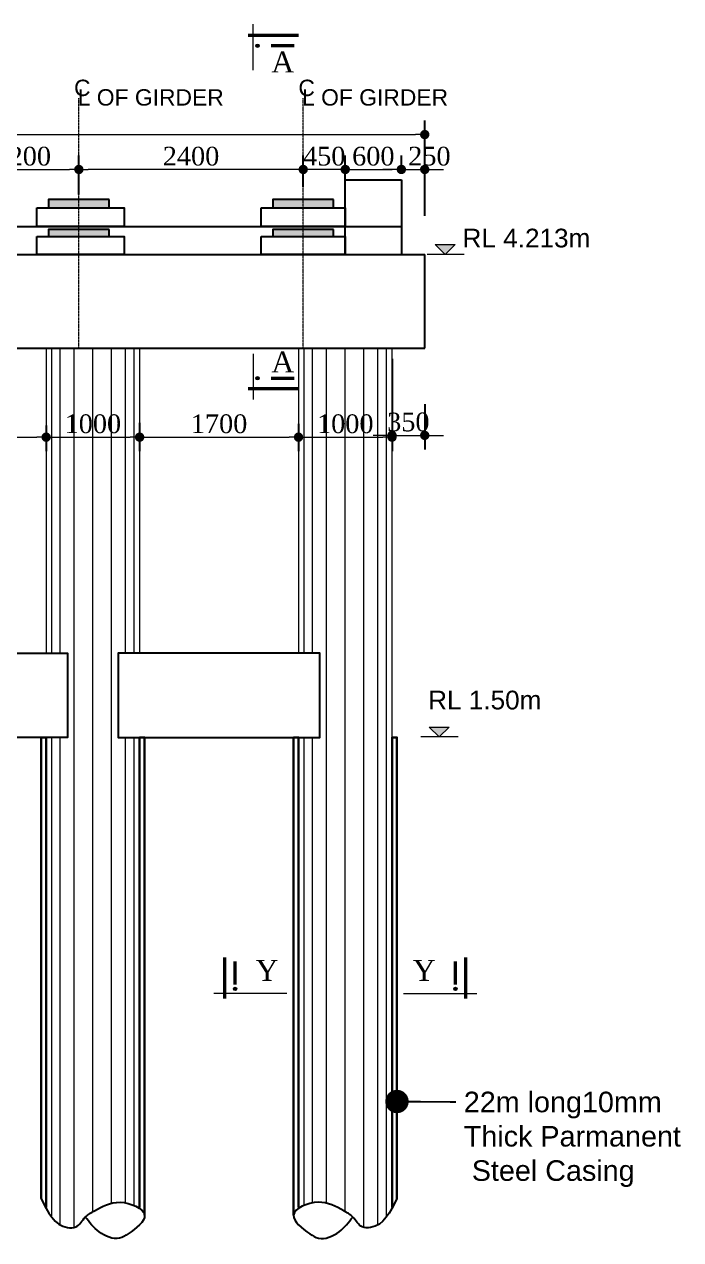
# Model space of a CAD drawing. Header units: millimetres. Extents: x -452357 to 35267, y 81803 to 461763.
# Drawn here: x -271245 to -264223, y 419007 to 432001 of the extents above; entities that cross this region are included whole.
import ezdxf

# ---------------------------------------------------------------- set-up
doc = ezdxf.new("R2010")
doc.units = ezdxf.units.MM
doc.header["$PDMODE"] = 2
doc.linetypes.add('CENTER', pattern=[2, 1.25, -0.25, 0.25, -0.25])
doc.layers.get('Defpoints').update_dxf_attribs({"lineweight": 13})
for name, color, linetype, lineweight in [('Center Line', 34, 'Continuous', 15), ('dim', 96, 'Continuous', 25), ('Dimision', 96, 'Continuous', 18), ('hatch', 65, 'Continuous', 15), ('Pile', 11, 'Continuous', 15), ('Steel Casing', 70, 'Continuous', 30), ('Text', 7, 'Continuous', 15)]:
    doc.layers.add(name, color=color, linetype=linetype, lineweight=lineweight)
doc.layers.add('Pire Line', color=11, linetype='Continuous')
doc.styles.add('ROMANS', font='arial.ttf', dxfattribs={"height": 200})
doc.styles.get("Standard").update_dxf_attribs({"font": 'times.ttf'})
doc.dimstyles.new('ISO-25', dxfattribs={"dimtxt": 175, "dimasz": 100, "dimexe": 65, "dimexo": 115.625, "dimgap": 40, "dimtad": 1, "dimtoh": 1, "dimdec": 0, "dimtxsty": 'Standard', "dimblk": 'DOT', "dimcen": 300, "dimclrd": 256, "dimclre": 256, "dimclrt": 256, "dimadec": 0, "dimazin": 0, "dimtfac": 1, "dimtdec": 0, "dimtix": 1, "dimtmove": 0, "dimatfit": 3, "dimldrblk": 'DOT', "dimfxl": 75, "dimlwd": -1, "dimarcsym": 0})

# ---------------------------------------------------------------- blocks, each defined once
blk = doc.blocks.new('_Dot')
at = {"color": 0, "linetype": 'ByBlock', "lineweight": -2}
blk.add_line((-0.5, 0), (-1, 0), dxfattribs=at)
at = {"color": 0, "linetype": 'ByBlock', "const_width": 0.5}
blk.add_lwpolyline([(-0.25, 0, 1), (0.25, 0, 1)], format="xyb", close=True, dxfattribs=at)
blk = doc.blocks.new('*D702')
at = {"layer": 'Defpoints', "color": 0, "ltscale": 3, "transparency": 16777216}
for p in [(-270661, 430449), (-271861, 430114), (-270661, 430065)]:
    blk.add_point(p, dxfattribs=at)
at = {"layer": 'Dimision', "color": 1, "lineweight": -2, "ltscale": 3, "transparency": 16777216}
for p, q in [((-271861, 430230), (-271861, 430599)), ((-270661, 430181), (-270661, 430599))]:
    blk.add_line(p, q, dxfattribs=at)
at = {"layer": 'Dimision', "ltscale": 3, "transparency": 16777216}
blk.add_line((-271761, 430449), (-270761, 430449), dxfattribs=at)
at = {"layer": 'Dimision', "ltscale": 3, "transparency": 16777216, "xscale": 100, "yscale": 100, "zscale": 100, "rotation": 180}
blk.add_blockref('_Dot', (-271861, 430449), dxfattribs=at)
at = {"layer": 'Dimision', "ltscale": 3, "transparency": 16777216, "xscale": 100, "yscale": 100, "zscale": 100}
blk.add_blockref('_Dot', (-270661, 430449), dxfattribs=at)
at = {"layer": 'Dimision', "ltscale": 3, "transparency": 16777216, "insert": (-271261, 430590), "char_height": 200, "attachment_point": 5}
blk.add_mtext('1200', dxfattribs=at)
blk = doc.blocks.new('*D703')
at = {"layer": 'Defpoints', "color": 0, "ltscale": 3, "transparency": 16777216}
for p in [(-270661, 430449), (-268261, 430151), (-270661, 430065)]:
    blk.add_point(p, dxfattribs=at)
at = {"layer": 'Dimision', "color": 1, "lineweight": -2, "ltscale": 3, "transparency": 16777216}
for p, q in [((-270661, 430181), (-270661, 430599)), ((-268261, 430267), (-268261, 430599))]:
    blk.add_line(p, q, dxfattribs=at)
at = {"layer": 'Dimision', "ltscale": 3, "transparency": 16777216}
blk.add_line((-268361, 430449), (-270561, 430449), dxfattribs=at)
at = {"layer": 'Dimision', "ltscale": 3, "transparency": 16777216, "xscale": 100, "yscale": 100, "zscale": 100, "rotation": 180}
blk.add_blockref('_Dot', (-270661, 430449), dxfattribs=at)
at = {"layer": 'Dimision', "ltscale": 3, "transparency": 16777216, "xscale": 100, "yscale": 100, "zscale": 100}
blk.add_blockref('_Dot', (-268261, 430449), dxfattribs=at)
at = {"layer": 'Dimision', "ltscale": 3, "transparency": 16777216, "insert": (-269461, 430590), "char_height": 200, "attachment_point": 5}
blk.add_mtext('2400', dxfattribs=at)
blk = doc.blocks.new('*D704')
at = {"layer": 'Defpoints', "color": 0, "ltscale": 3, "transparency": 16777216}
for p in [(-266961, 430822), (-276761, 429855), (-266961, 429925)]:
    blk.add_point(p, dxfattribs=at)
at = {"layer": 'Dimision', "color": 1, "lineweight": -2, "ltscale": 3, "transparency": 16777216}
for p, q in [((-276761, 429971), (-276761, 430972)), ((-266961, 430041), (-266961, 430972))]:
    blk.add_line(p, q, dxfattribs=at)
at = {"layer": 'Dimision', "ltscale": 3, "transparency": 16777216}
blk.add_line((-276661, 430822), (-267061, 430822), dxfattribs=at)
at = {"layer": 'Dimision', "ltscale": 3, "transparency": 16777216, "xscale": 100, "yscale": 100, "zscale": 100, "rotation": 180}
blk.add_blockref('_Dot', (-276761, 430822), dxfattribs=at)
at = {"layer": 'Dimision', "ltscale": 3, "transparency": 16777216, "xscale": 100, "yscale": 100, "zscale": 100}
blk.add_blockref('_Dot', (-266961, 430822), dxfattribs=at)
at = {"layer": 'Dimision', "ltscale": 3, "transparency": 16777216, "insert": (-271761, 430964), "char_height": 200, "attachment_point": 5}
blk.add_mtext('9800', dxfattribs=at)
blk = doc.blocks.new('*D697')
at = {"layer": 'Defpoints', "color": 0, "ltscale": 3, "transparency": 16777216}
for p in [(-267311, 428539), (-266961, 428053), (-266961, 427606)]:
    blk.add_point(p, dxfattribs=at)
at = {"layer": 'Dimision', "color": 1, "lineweight": -2, "ltscale": 3, "transparency": 16777216}
for p, q in [((-267311, 428423), (-267311, 427456)), ((-266961, 427938), (-266961, 427456))]:
    blk.add_line(p, q, dxfattribs=at)
at = {"layer": 'Dimision', "ltscale": 3, "transparency": 16777216}
for p, q in [((-267411, 427606), (-267511, 427606)), ((-267311, 427606), (-266961, 427606)), ((-266861, 427606), (-266761, 427606))]:
    blk.add_line(p, q, dxfattribs=at)
at = {"layer": 'Dimision', "ltscale": 3, "transparency": 16777216, "xscale": 100, "yscale": 100, "zscale": 100}
blk.add_blockref('_Dot', (-267311, 427606), dxfattribs=at)
at = {"layer": 'Dimision', "ltscale": 3, "transparency": 16777216, "xscale": 100, "yscale": 100, "zscale": 100, "rotation": 180}
blk.add_blockref('_Dot', (-266961, 427606), dxfattribs=at)
at = {"layer": 'Dimision', "ltscale": 3, "transparency": 16777216, "insert": (-267136, 427748), "char_height": 200, "attachment_point": 5}
blk.add_mtext('350', dxfattribs=at)
blk = doc.blocks.new('*D714')
at = {"layer": 'Defpoints', "color": 0, "ltscale": 3, "transparency": 16777216}
for p in [(-268261, 430449), (-268261, 430147), (-267811, 430081)]:
    blk.add_point(p, dxfattribs=at)
at = {"layer": 'Dimision', "color": 1, "lineweight": -2, "ltscale": 3, "transparency": 16777216}
for p, q in [((-268261, 430262), (-268261, 430599)), ((-267811, 430197), (-267811, 430599))]:
    blk.add_line(p, q, dxfattribs=at)
at = {"layer": 'Dimision', "ltscale": 3, "transparency": 16777216}
for p, q in [((-268361, 430449), (-268461, 430449)), ((-267811, 430449), (-268261, 430449)), ((-267711, 430449), (-267611, 430449))]:
    blk.add_line(p, q, dxfattribs=at)
at = {"layer": 'Dimision', "ltscale": 3, "transparency": 16777216, "xscale": 100, "yscale": 100, "zscale": 100}
blk.add_blockref('_Dot', (-268261, 430449), dxfattribs=at)
at = {"layer": 'Dimision', "ltscale": 3, "transparency": 16777216, "xscale": 100, "yscale": 100, "zscale": 100, "rotation": 180}
blk.add_blockref('_Dot', (-267811, 430449), dxfattribs=at)
at = {"layer": 'Dimision', "ltscale": 3, "transparency": 16777216, "insert": (-268036, 430590), "char_height": 200, "attachment_point": 5}
blk.add_mtext('450', dxfattribs=at)
blk = doc.blocks.new('*D715')
at = {"layer": 'Defpoints', "color": 0, "ltscale": 0.25, "transparency": 16777216}
for p in [(-267211, 430449), (-267211, 430339), (-267811, 430153)]:
    blk.add_point(p, dxfattribs=at)
at = {"layer": 'Dimision', "color": 1, "lineweight": -2, "ltscale": 0.25, "transparency": 16777216}
for p, q in [((-267811, 430268), (-267811, 430599)), ((-267211, 430455), (-267211, 430599))]:
    blk.add_line(p, q, dxfattribs=at)
at = {"layer": 'Dimision', "ltscale": 0.25, "transparency": 16777216}
blk.add_line((-267711, 430449), (-267311, 430449), dxfattribs=at)
at = {"layer": 'Dimision', "ltscale": 0.25, "transparency": 16777216, "xscale": 100, "yscale": 100, "zscale": 100, "rotation": 180}
blk.add_blockref('_Dot', (-267811, 430449), dxfattribs=at)
at = {"layer": 'Dimision', "ltscale": 0.25, "transparency": 16777216, "xscale": 100, "yscale": 100, "zscale": 100}
blk.add_blockref('_Dot', (-267211, 430449), dxfattribs=at)
at = {"layer": 'Dimision', "ltscale": 0.25, "transparency": 16777216, "insert": (-267511, 430590), "char_height": 200, "attachment_point": 5}
blk.add_mtext('600', dxfattribs=at)
blk = doc.blocks.new('*D716')
at = {"layer": 'Defpoints', "color": 0, "ltscale": 0.25, "transparency": 16777216}
for p in [(-266961, 430449), (-267211, 430339), (-266961, 429839)]:
    blk.add_point(p, dxfattribs=at)
at = {"layer": 'Dimision', "color": 1, "lineweight": -2, "ltscale": 0.25, "transparency": 16777216}
for p, q in [((-267211, 430455), (-267211, 430599)), ((-266961, 429955), (-266961, 430599))]:
    blk.add_line(p, q, dxfattribs=at)
at = {"layer": 'Dimision', "ltscale": 0.25, "transparency": 16777216}
for p, q in [((-267311, 430449), (-267411, 430449)), ((-267211, 430449), (-266961, 430449)), ((-266861, 430449), (-266761, 430449))]:
    blk.add_line(p, q, dxfattribs=at)
at = {"layer": 'Dimision', "ltscale": 0.25, "transparency": 16777216, "xscale": 100, "yscale": 100, "zscale": 100}
blk.add_blockref('_Dot', (-267211, 430449), dxfattribs=at)
at = {"layer": 'Dimision', "ltscale": 0.25, "transparency": 16777216, "xscale": 100, "yscale": 100, "zscale": 100, "rotation": 180}
blk.add_blockref('_Dot', (-266961, 430449), dxfattribs=at)
at = {"layer": 'Dimision', "ltscale": 0.25, "transparency": 16777216, "insert": (-266911, 430590), "char_height": 200, "attachment_point": 5}
blk.add_mtext('250', dxfattribs=at)
blk = doc.blocks.new('*D806')
at = {"layer": 'Defpoints', "color": 0, "ltscale": 0.25, "transparency": 16777216}
for p in [(-272711, 427848), (-271011, 427827), (-271011, 427587)]:
    blk.add_point(p, dxfattribs=at)
at = {"layer": 'Dimision', "color": 1, "lineweight": -2, "ltscale": 0.25, "transparency": 16777216}
for p, q in [((-272711, 427732), (-272711, 427437)), ((-271011, 427712), (-271011, 427437))]:
    blk.add_line(p, q, dxfattribs=at)
at = {"layer": 'Dimision', "ltscale": 0.25, "transparency": 16777216}
blk.add_line((-272611, 427587), (-271111, 427587), dxfattribs=at)
at = {"layer": 'Dimision', "ltscale": 0.25, "transparency": 16777216, "xscale": 100, "yscale": 100, "zscale": 100, "rotation": 180}
blk.add_blockref('_Dot', (-272711, 427587), dxfattribs=at)
at = {"layer": 'Dimision', "ltscale": 0.25, "transparency": 16777216, "xscale": 100, "yscale": 100, "zscale": 100}
blk.add_blockref('_Dot', (-271011, 427587), dxfattribs=at)
at = {"layer": 'Dimision', "ltscale": 0.25, "transparency": 16777216, "insert": (-271861, 427729), "char_height": 200, "attachment_point": 5}
blk.add_mtext('1700', dxfattribs=at)
blk = doc.blocks.new('*D807')
at = {"layer": 'Defpoints', "color": 0, "ltscale": 0.25, "transparency": 16777216}
for p in [(-271011, 427827), (-270011, 427855), (-270011, 427587)]:
    blk.add_point(p, dxfattribs=at)
at = {"layer": 'Dimision', "color": 1, "lineweight": -2, "ltscale": 0.25, "transparency": 16777216}
for p, q in [((-271011, 427712), (-271011, 427437)), ((-270011, 427740), (-270011, 427437))]:
    blk.add_line(p, q, dxfattribs=at)
at = {"layer": 'Dimision', "ltscale": 0.25, "transparency": 16777216}
blk.add_line((-270911, 427587), (-270111, 427587), dxfattribs=at)
at = {"layer": 'Dimision', "ltscale": 0.25, "transparency": 16777216, "xscale": 100, "yscale": 100, "zscale": 100, "rotation": 180}
blk.add_blockref('_Dot', (-271011, 427587), dxfattribs=at)
at = {"layer": 'Dimision', "ltscale": 0.25, "transparency": 16777216, "xscale": 100, "yscale": 100, "zscale": 100}
blk.add_blockref('_Dot', (-270011, 427587), dxfattribs=at)
at = {"layer": 'Dimision', "ltscale": 0.25, "transparency": 16777216, "insert": (-270511, 427729), "char_height": 200, "attachment_point": 5}
blk.add_mtext('1000', dxfattribs=at)
blk = doc.blocks.new('*D808')
at = {"layer": 'Defpoints', "color": 0, "ltscale": 0.25, "transparency": 16777216}
for p in [(-270011, 427855), (-268311, 427844), (-268311, 427587)]:
    blk.add_point(p, dxfattribs=at)
at = {"layer": 'Dimision', "color": 1, "lineweight": -2, "ltscale": 0.25, "transparency": 16777216}
for p, q in [((-270011, 427740), (-270011, 427437)), ((-268311, 427729), (-268311, 427437))]:
    blk.add_line(p, q, dxfattribs=at)
at = {"layer": 'Dimision', "ltscale": 0.25, "transparency": 16777216}
blk.add_line((-269911, 427587), (-268411, 427587), dxfattribs=at)
at = {"layer": 'Dimision', "ltscale": 0.25, "transparency": 16777216, "xscale": 100, "yscale": 100, "zscale": 100, "rotation": 180}
blk.add_blockref('_Dot', (-270011, 427587), dxfattribs=at)
at = {"layer": 'Dimision', "ltscale": 0.25, "transparency": 16777216, "xscale": 100, "yscale": 100, "zscale": 100}
blk.add_blockref('_Dot', (-268311, 427587), dxfattribs=at)
at = {"layer": 'Dimision', "ltscale": 0.25, "transparency": 16777216, "insert": (-269161, 427729), "char_height": 200, "attachment_point": 5}
blk.add_mtext('1700', dxfattribs=at)
blk = doc.blocks.new('*D809')
at = {"layer": 'Defpoints', "color": 0, "ltscale": 0.25, "transparency": 16777216}
for p in [(-268311, 427844), (-267311, 427870), (-267311, 427587)]:
    blk.add_point(p, dxfattribs=at)
at = {"layer": 'Dimision', "color": 1, "lineweight": -2, "ltscale": 0.25, "transparency": 16777216}
for p, q in [((-268311, 427729), (-268311, 427437)), ((-267311, 427755), (-267311, 427437))]:
    blk.add_line(p, q, dxfattribs=at)
at = {"layer": 'Dimision', "ltscale": 0.25, "transparency": 16777216}
blk.add_line((-268211, 427587), (-267411, 427587), dxfattribs=at)
at = {"layer": 'Dimision', "ltscale": 0.25, "transparency": 16777216, "xscale": 100, "yscale": 100, "zscale": 100, "rotation": 180}
blk.add_blockref('_Dot', (-268311, 427587), dxfattribs=at)
at = {"layer": 'Dimision', "ltscale": 0.25, "transparency": 16777216, "xscale": 100, "yscale": 100, "zscale": 100}
blk.add_blockref('_Dot', (-267311, 427587), dxfattribs=at)
at = {"layer": 'Dimision', "ltscale": 0.25, "transparency": 16777216, "insert": (-267811, 427729), "char_height": 200, "attachment_point": 5}
blk.add_mtext('1000', dxfattribs=at)

msp = doc.modelspace()

# ---------------------------------------------------------------- hatches: boundary and pattern name
at = {"layer": 'Dimision', "ltscale": 5}
for points in [[(-266848.6, 429645.1), (-266636.5, 429645.1), (-266742.5, 429539)], [(-266913.4, 424487.8), (-266701.3, 424487.8), (-266807.3, 424381.7)]]:
    msp.add_hatch(color=256, dxfattribs=at).paths.add_polyline_path(points)
at = {"layer": 'Pire Line', "ltscale": 3}
h = msp.add_hatch(color=256, dxfattribs=at)
h.paths.add_polyline_path([(-270336.2, 430127), (-270661.2, 430127), (-270661.2, 430037), (-270336.2, 430037)])
h.paths.add_polyline_path([(-270661.2, 430127), (-270986.2, 430127), (-270986.2, 430037), (-270661.2, 430037)])
h = msp.add_hatch(color=256, dxfattribs=at)
h.paths.add_polyline_path([(-267936.2, 430127), (-268261.2, 430127), (-268261.2, 430037), (-267936.2, 430037)])
h.paths.add_polyline_path([(-268261.2, 430127), (-268586.2, 430127), (-268586.2, 430037), (-268261.2, 430037)])
h = msp.add_hatch(color=256, dxfattribs=at)
h.paths.add_polyline_path([(-270336.2, 429808), (-270661.2, 429808), (-270661.2, 429733), (-270336.2, 429733)])
h.paths.add_polyline_path([(-270661.2, 429808), (-270986.2, 429808), (-270986.2, 429733), (-270661.2, 429733)])
h = msp.add_hatch(color=256, dxfattribs=at)
h.paths.add_polyline_path([(-267936.2, 429808), (-268261.2, 429808), (-268261.2, 429733), (-267936.2, 429733)])
h.paths.add_polyline_path([(-268261.2, 429808), (-268586.2, 429808), (-268586.2, 429733), (-268261.2, 429733)])
at = {"layer": 'Text'}
for points in [[(-268732, 431772, 1), (-268767.8, 431772, 1)], [(-268732, 428216.9, -1), (-268767.8, 428216.9, -1)], [(-268989.9, 421705.2, 1), (-268989.9, 421669.3, 1)], [(-266632.6, 421705.2, -1), (-266632.6, 421669.3, -1)]]:
    msp.add_hatch(color=256, dxfattribs=at).paths.add_polyline_path(points)

# ---------------------------------------------------------------- linework, layer by layer
at = {"layer": 'Center Line', "linetype": 'CENTER'}
for p, q in [((-270661.2, 428539), (-270661.2, 431210.9)), ((-268261.2, 428539), (-268261.2, 431210.9))]:
    msp.add_line(p, q, dxfattribs=at)
at = {"layer": 'dim', "ltscale": 30}
for points in [[(-271064.6, 419445.6), (-270782.8, 419135.8), (-270693, 419143.2), (-270591.8, 419249.2), (-270494.4, 419315.1), (-270220.2, 419406.8), (-269957.8, 419269.5), (-270131.9, 419070.8), (-270225.4, 419023), (-270444.5, 419091.7), (-270591.8, 419249.2)], [(-267257.8, 419445.6), (-267539.6, 419135.8), (-267629.5, 419143.2), (-267730.7, 419249.2), (-267828, 419315.1), (-268102.2, 419406.8), (-268364.6, 419269.5), (-268190.6, 419070.8), (-268097, 419023), (-267877.9, 419091.7), (-267730.7, 419249.2)]]:
    msp.add_spline(points, degree=3, dxfattribs=at)
at = {"layer": 'Dimision', "ltscale": 3}
for p, q in [((-268798, 431510.9), (-268798, 432000.9)), ((-268798, 428478), (-268798, 427988))]:
    msp.add_line(p, q, dxfattribs=at)
at = {"layer": 'Dimision', "ltscale": 5}
for p, q in [((-266539.3, 429539), (-266936.2, 429539)), ((-266604.1, 424381.7), (-267001, 424381.7))]:
    msp.add_line(p, q, dxfattribs=at)
for points in [[(-266848.6, 429645.1), (-266636.5, 429645.1), (-266742.5, 429539)], [(-266913.4, 424487.8), (-266701.3, 424487.8), (-266807.3, 424381.7)]]:
    msp.add_lwpolyline(points, close=True, dxfattribs=at)
at = {"layer": 'hatch', "ltscale": 3}
for p, q in [((-270951.6, 425276), (-270951.6, 428539)), ((-270861.2, 425276), (-270861.2, 428539)), ((-270861.2, 425276), (-270861.2, 428539)), ((-270711.2, 424376), (-270711.2, 428539)), ((-270511.2, 424376), (-270511.2, 428539)), ((-270511.2, 424376), (-270511.2, 428539)), ((-270511.2, 424376), (-270511.2, 428539)), ((-270511.2, 424376), (-270511.2, 428539)), ((-270311.2, 424376), (-270311.2, 428539)), ((-270161.2, 425276), (-270161.2, 428539)), ((-270161.2, 425276), (-270161.2, 428539)), ((-270070.8, 425276), (-270070.8, 428539)), ((-268251.6, 425276), (-268251.6, 428539)), ((-268161.2, 425276), (-268161.2, 428539)), ((-268161.2, 425276), (-268161.2, 428539)), ((-268011.2, 424376), (-268011.2, 428539)), ((-267811.2, 424376), (-267811.2, 428539)), ((-267811.2, 424376), (-267811.2, 428539)), ((-267811.2, 424376), (-267811.2, 428539)), ((-267811.2, 424376), (-267811.2, 428539)), ((-267611.2, 424376), (-267611.2, 428539)), ((-267461.2, 424376), (-267461.2, 428539)), ((-267461.2, 424376), (-267461.2, 428539)), ((-267370.8, 424376), (-267370.8, 428539)), ((-270951.6, 419261.8), (-270951.6, 424376)), ((-270861.2, 419171.1), (-270861.2, 424376)), ((-270861.2, 419175.6), (-270861.2, 424376)), ((-270711.2, 419133.6), (-270711.2, 424376)), ((-270511.2, 419305.8), (-270511.2, 424376)), ((-270511.2, 419305.8), (-270511.2, 424376)), ((-270511.2, 419305.8), (-270511.2, 424376)), ((-270511.2, 419305.8), (-270511.2, 424376)), ((-270311.2, 419397.6), (-270311.2, 424376)), ((-270161.2, 419400.2), (-270161.2, 424376)), ((-270161.2, 419400.2), (-270161.2, 424376)), ((-270070.8, 419373.8), (-270070.8, 424376)), ((-268251.6, 419373.8), (-268251.6, 424376)), ((-268161.2, 419400.2), (-268161.2, 424376)), ((-268161.2, 419400.2), (-268161.2, 424376)), ((-268011.2, 419397.6), (-268011.2, 424376)), ((-267811.2, 419305.8), (-267811.2, 424376)), ((-267811.2, 419305.8), (-267811.2, 424376)), ((-267811.2, 419305.8), (-267811.2, 424376)), ((-267811.2, 419305.8), (-267811.2, 424376)), ((-267611.2, 419133.6), (-267611.2, 424376)), ((-267461.2, 419171.1), (-267461.2, 424376)), ((-267461.2, 419175.6), (-267461.2, 424376)), ((-267370.8, 419261.8), (-267370.8, 424376))]:
    msp.add_line(p, q, dxfattribs=at)
at = {"layer": 'Pile', "ltscale": 3}
for points in [[(-271011.2, 428539), (-271011.2, 425276)], [(-270011.2, 428539), (-270011.3, 425276)], [(-268311.2, 428539), (-268311.2, 425276)], [(-267311.2, 428539), (-267311.3, 424569.5), (-267311.5, 419350.7)], [(-271011.2, 424376), (-271011.2, 424376)], [(-271011.1, 424376), (-271010.9, 419350.7)], [(-270011.3, 424376), (-270011.5, 419350.7)], [(-270011.3, 424376), (-270011.3, 424376)], [(-268311.2, 424376), (-268311.2, 424376)], [(-268311.1, 424376), (-268310.9, 419350.7)]]:
    msp.add_lwpolyline(points, dxfattribs=at)
at = {"layer": 'Pire Line', "ltscale": 3}
for p, q in [((-267811.2, 429839), (-267811.2, 430339)), ((-267811.2, 430339), (-267211.2, 430339)), ((-267211.2, 430339), (-267211.2, 429839)), ((-275911.2, 429839), (-267211.2, 429839)), ((-267811.2, 429539), (-267811.2, 429839)), ((-267211.2, 429839), (-267211.2, 429539)), ((-276761.2, 429539), (-266961.2, 429539)), ((-266961.2, 428539), (-266961.2, 429539)), ((-266961.2, 428539), (-266961.2, 429539)), ((-276761.2, 428539), (-266961.2, 428539))]:
    msp.add_line(p, q, dxfattribs=at)
at = {"layer": 'Pire Line', "ltscale": 5}
for points in [[(-270336.2, 430127), (-270986.2, 430127), (-270986.2, 430037), (-270336.2, 430037)], [(-267936.2, 430127), (-268586.2, 430127), (-268586.2, 430037), (-267936.2, 430037)], [(-270336.2, 429808), (-270986.2, 429808), (-270986.2, 429733), (-270336.2, 429733)], [(-267936.2, 429808), (-268586.2, 429808), (-268586.2, 429733), (-267936.2, 429733)]]:
    msp.add_lwpolyline(points, close=True, dxfattribs=at)
at = {"layer": 'Pire Line', "ltscale": 3}
for points in [[(-271111.2, 430037), (-270176.2, 430037), (-270176.2, 429839), (-271111.2, 429839)], [(-268711.2, 430037), (-267811.2, 430037), (-267811.2, 429839), (-268711.2, 429839)], [(-271111.2, 429733), (-270176.2, 429733), (-270176.2, 429539), (-271111.2, 429539)], [(-268711.2, 429733), (-267811.2, 429733), (-267811.2, 429539), (-268711.2, 429539)]]:
    msp.add_lwpolyline(points, close=True, dxfattribs=at)
at = {"layer": 'Pire Line', "ltscale": 5}
for points in [[(-272761.3, 424376), (-272941.4, 424376), (-272941.4, 425276), (-270781.4, 425276), (-270781.4, 424376), (-272761.3, 424376)], [(-268261.4, 424376), (-268081.4, 424376), (-268081.4, 425276), (-270241.4, 425276), (-270241.4, 424376), (-268261.4, 424376)]]:
    msp.add_lwpolyline(points, dxfattribs=at)
at = {"layer": 'Steel Casing', "linetype": 'Continuous', "ltscale": 0.3}
for points in [[(-271064.6, 419445.6), (-271064.6, 424376), (-271011.3, 424376), (-271011.3, 419351.3)], [(-269957.8, 419269.5), (-269957.8, 424376), (-270011.1, 424376), (-270011.1, 419351.3)], [(-268364.6, 419269.5), (-268364.6, 424376), (-268311.3, 424376), (-268311.3, 419351.3)], [(-267257.8, 419445.6), (-267257.8, 424376), (-267311.1, 424376), (-267311.1, 419351.3)]]:
    msp.add_lwpolyline(points, dxfattribs=at)
at = {"layer": 'Text'}
for p, q in [((-268434.6, 421639.1), (-269218.7, 421639.1)), ((-267187.9, 421639.1), (-266403.7, 421639.1))]:
    msp.add_line(p, q, dxfattribs=at)
at = {"layer": 'Text', "const_width": 35.9}
for points in [[(-268852.9, 431882.2), (-268310.5, 431882.2)], [(-268604.4, 431772), (-268354.9, 431772)], [(-268604.4, 428216.9), (-268354.9, 428216.9)], [(-268852.9, 428106.7), (-268310.5, 428106.7)], [(-269100.1, 421584.2), (-269100.1, 422026.6)], [(-268989.9, 421732.7), (-268989.9, 421982.3)], [(-266632.6, 421732.7), (-266632.6, 421982.3)], [(-266522.4, 421584.2), (-266522.4, 422026.6)]]:
    msp.add_lwpolyline(points, dxfattribs=at)
at = {"layer": 'Text'}
for centre in [(-268749.9, 431772), (-268749.9, 428216.9), (-268989.9, 421687.3), (-266632.6, 421687.3)]:
    msp.add_circle(centre, 17.9, dxfattribs=at)

# ---------------------------------------------------------------- texts
for s, p in [('A', (-268601.8, 431485.9)), ('A', (-268601.8, 428278.8)), ('Y', (-268770.8, 421774)), ('Y', (-267088.9, 421774))]:
    msp.add_text(s, height=224.2, dxfattribs=at).set_placement(p)
at = {"layer": 'Text', "style": 'ROMANS'}
for s, p in [('RL 4.213m', (-266556.2, 429615.6)), ('RL 1.50m', (-266924.3, 424676.3))]:
    msp.add_text(s, height=200, dxfattribs=at).set_placement(p)
at = {"layer": 'Text', "attachment_point": 1, "style": 'ROMANS'}
for s, insert, char_height, width in [('C', (-270712.6, 431409), 175, 8235.459), ('C', (-268312.6, 431409), 175, 8235.459), ('L OF GIRDER', (-270673.1, 431307), 175, 8235.459), ('L OF GIRDER', (-268273.1, 431307), 175, 8235.459), ('22m long10mm Thick Parmanent  Steel Casing ', (-266543.2, 420589.4), 220, 2359.365)]:
    msp.add_mtext(s, dxfattribs=dict(at, insert=insert, char_height=char_height, width=width))

# ---------------------------------------------------------------- dimensions: what is measured, and where the dimension line sits
at = {"layer": 'Dimision', "ltscale": 3}
dim = msp.add_linear_dim(base=(-266961.2, 430822), p1=(-276761.2, 429855.4), p2=(-266961.2, 429925.1), dimstyle='ISO-25', override={"dimtxt": 200, "dimexe": 150, "dimclre": 1}, dxfattribs=at)
dim.commit()
dim.dimension.update_dxf_attribs({"geometry": '*D704', "text_midpoint": (-271761.2, 430822), "dimtype": 160})
for base, p1, p2, picture, middle in [((-270661.2, 430448.7), (-271861.2, 430114.3), (-270661.2, 430065.1), '*D702', (-271261.2, 430590.4)), ((-266961.2, 427606.4), (-267311.2, 428539), (-266961.2, 428053.2), '*D697', (-267136.2, 427748.2))]:
    dim = msp.add_linear_dim(base=base, p1=p1, p2=p2, dimstyle='ISO-25', override={"dimtxt": 200, "dimexe": 150, "dimclre": 1}, dxfattribs=at)
    dim.commit()
    dim.dimension.update_dxf_attribs({"geometry": picture, "text_midpoint": middle})
for base, p1, p2, picture, middle in [((-270661.2, 430448.7), (-268261.2, 430151.1), (-270661.2, 430065.1), '*D703', (-269461.2, 430590.4)), ((-268261.2, 430448.7), (-267811.2, 430081.4), (-268261.2, 430146.8), '*D714', (-268036.2, 430590.4))]:
    dim = msp.add_linear_dim(base=base, p1=p1, p2=p2, angle=180, dimstyle='ISO-25', override={"dimtxt": 200, "dimexe": 150, "dimclre": 1}, dxfattribs=at)
    dim.commit()
    dim.dimension.update_dxf_attribs({"geometry": picture, "text_midpoint": middle})
at = {"layer": 'Dimision', "ltscale": 0.25}
for base, p1, p2, picture, middle in [((-267211.2, 430448.7), (-267811.2, 430152.6), (-267211.2, 430339), '*D715', (-267511.2, 430590.4)), ((-271011.2, 427587), (-272711.2, 427848), (-271011.2, 427827.4), '*D806', (-271861.2, 427729)), ((-270011.2, 427587), (-271011.2, 427827.4), (-270011.2, 427855.4), '*D807', (-270511.2, 427728.8)), ((-268311.2, 427587), (-270011.2, 427855.4), (-268311.2, 427844.5), '*D808', (-269161.2, 427729)), ((-267311.2, 427587), (-268311.2, 427844.5), (-267311.2, 427870.2), '*D809', (-267811.2, 427728.8))]:
    dim = msp.add_linear_dim(base=base, p1=p1, p2=p2, angle=180, dimstyle='ISO-25', override={"dimtxt": 200, "dimexe": 150, "dimclre": 1, "dimtmove": 1}, dxfattribs=at)
    dim.commit()
    dim.dimension.update_dxf_attribs({"geometry": picture, "text_midpoint": middle})
dim = msp.add_linear_dim(base=(-266961.2, 430448.7), p1=(-267211.2, 430339), p2=(-266961.2, 429839), angle=180, dimstyle='ISO-25', override={"dimtxt": 200, "dimexe": 150, "dimclre": 1, "dimtmove": 1}, dxfattribs=at)
dim.commit()
dim.dimension.update_dxf_attribs({"geometry": '*D716', "text_midpoint": (-266911.2, 430448.7), "dimtype": 160})

# ---------------------------------------------------------------- leaders
at = {"ltscale": 0.25}
msp.add_leader([(-267257.9, 420484.3), (-266690.2, 420482.2), (-266626.6, 420482.2)], dimstyle='ISO-25', override={"dimasz": 250, "dimgap": 40, "dimtad": 0, "dimfxl": 35, "dimfxlon": 1, "dimarcsym": 2}, dxfattribs=at)

doc.saveas('drawing.dxf')
